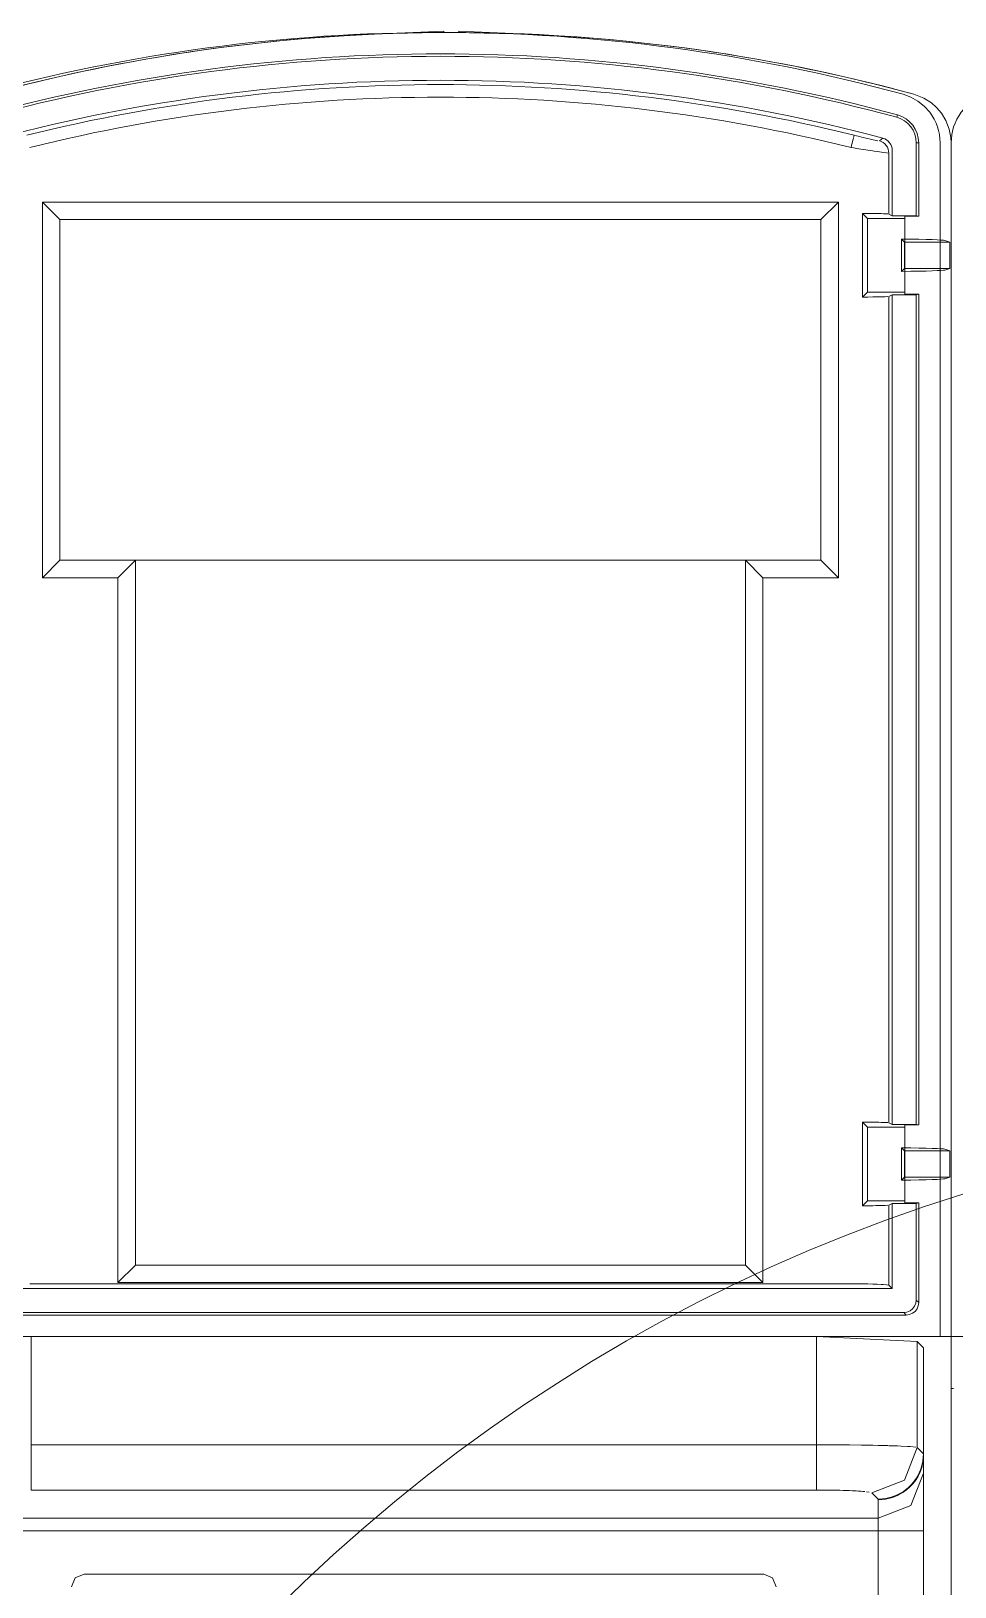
# Model space of a CAD drawing. Header units: millimetres. Extents: x -6000 to 26000, y -6000 to 26000.
# Drawn here: x 103.59 to 108.7, y -4330.16 to -4321.56 of the extents above; entities that cross this region are included whole.
import ezdxf

# ---------------------------------------------------------------- set-up
doc = ezdxf.new("R2010")
doc.units = ezdxf.units.MM
doc.header["$MEASUREMENT"] = 0
doc.layers.add('Чертеж и Рисунок_Ном._пера__7', color=7, linetype='Continuous', lineweight=15)

msp = doc.modelspace()

# ---------------------------------------------------------------- linework, layer by layer
at = {"layer": 'Чертеж и Рисунок_Ном._пера__7', "color": 7, "linetype": 'Continuous', "lineweight": 15}
for p, q in [((105.4905, -4321.5761), (105.8735, -4321.5594)), ((105.8735, -4321.5594), (105.8735, -4321.5669)), ((105.957, -4321.5594), (106.34, -4321.5761)), ((105.957, -4321.5669), (105.957, -4321.5594)), ((108.3798, -4322.0224), (108.3763, -4322.0353)), ((108.4844, -4322.1767), (108.4844, -4322.5797)), ((108.4844, -4322.1767), (108.4978, -4322.1767)), ((108.4978, -4322.1767), (108.4978, -4322.5824)), ((108.616, -4328.7722), (108.616, -4322.1764)), ((108.6764, -4322.1764), (108.6764, -4328.7722)), ((108.6764, -4322.1764), (108.6764, -4328.7722)), ((108.6764, -4328.7305), (108.6764, -4322.1767)), ((108.3325, -4322.5701), (108.3325, -4322.2331)), ((108.3517, -4322.5797), (108.3517, -4322.2183)), ((103.6555, -4322.5041), (108.0543, -4322.5041)), ((103.6555, -4322.5041), (103.7518, -4322.6005)), ((103.6555, -4324.58), (103.6555, -4322.5041)), ((107.9579, -4322.6005), (108.0543, -4322.5041)), ((108.0543, -4322.5041), (108.0543, -4324.58)), ((107.9579, -4322.6005), (103.7518, -4322.6005)), ((103.7518, -4322.6005), (103.7518, -4324.4836)), ((107.9579, -4324.4836), (107.9579, -4322.6005)), ((108.1877, -4323.0289), (108.1877, -4322.5668)), ((108.1877, -4322.5668), (108.2155, -4322.5947)), ((108.2155, -4322.5947), (108.4213, -4322.5947)), ((108.2155, -4323.001), (108.2155, -4322.5947)), ((108.3517, -4322.5797), (108.3325, -4322.5701)), ((108.4844, -4322.5797), (108.3517, -4322.5797)), ((108.4213, -4322.5824), (108.4213, -4322.5947)), ((108.4978, -4322.5824), (108.4213, -4322.5824)), ((108.4213, -4322.5947), (108.4213, -4323.001)), ((108.4978, -4322.5824), (108.4844, -4322.5797)), ((108.4033, -4322.7085), (108.4033, -4322.8873)), ((108.4033, -4322.7085), (108.42, -4322.7252)), ((108.6691, -4322.7252), (108.42, -4322.7252)), ((108.42, -4322.8705), (108.42, -4322.7252)), ((108.6691, -4322.7252), (108.6413, -4322.7159)), ((108.6691, -4322.7252), (108.6691, -4322.8705)), ((108.42, -4322.8705), (108.4033, -4322.8873)), ((108.42, -4322.8705), (108.6691, -4322.8705)), ((108.6413, -4322.8798), (108.6691, -4322.8705)), ((108.1877, -4323.0289), (108.2155, -4323.001)), ((108.2155, -4323.001), (108.4213, -4323.001)), ((108.3517, -4323.016), (108.3325, -4323.0256)), ((108.3325, -4327.5917), (108.3325, -4323.0256)), ((108.4844, -4323.016), (108.3517, -4323.016)), ((108.3517, -4327.6013), (108.3517, -4323.016)), ((108.4213, -4323.0133), (108.4213, -4323.001)), ((108.4978, -4323.0133), (108.4213, -4323.0133)), ((108.4978, -4323.0133), (108.4844, -4323.016)), ((108.4844, -4327.6013), (108.4844, -4323.016)), ((108.4978, -4323.0133), (108.4978, -4327.6039)), ((103.6555, -4324.58), (103.7518, -4324.4836)), ((103.7518, -4324.4836), (104.1691, -4324.4836)), ((104.0728, -4324.58), (104.1691, -4324.4836)), ((104.1691, -4324.4836), (104.1691, -4328.3784)), ((104.1691, -4324.4836), (107.5406, -4324.4836)), ((107.5406, -4324.4836), (107.9579, -4324.4836)), ((107.5406, -4324.4836), (107.637, -4324.58)), ((107.5406, -4328.3784), (107.5406, -4324.4836)), ((107.9579, -4324.4836), (108.0543, -4324.58)), ((104.0728, -4324.58), (103.6555, -4324.58)), ((104.0728, -4328.4748), (104.0728, -4324.58)), ((108.0543, -4324.58), (107.637, -4324.58)), ((107.637, -4324.58), (107.637, -4328.4748)), ((108.1877, -4327.5883), (108.2155, -4327.6162)), ((108.1877, -4328.0504), (108.1877, -4327.5883)), ((108.2155, -4328.0226), (108.2155, -4327.6162)), ((108.2155, -4327.6162), (108.4213, -4327.6162)), ((108.3517, -4327.6013), (108.3325, -4327.5917)), ((108.4844, -4327.6013), (108.3517, -4327.6013)), ((108.4213, -4327.6039), (108.4213, -4327.6162)), ((108.4978, -4327.6039), (108.4213, -4327.6039)), ((108.4213, -4328.0226), (108.4213, -4327.6162)), ((108.4978, -4327.6039), (108.4844, -4327.6013)), ((108.4033, -4327.73), (108.4033, -4327.9088)), ((108.4033, -4327.73), (108.42, -4327.7467)), ((108.42, -4327.7467), (108.42, -4327.8921)), ((108.6691, -4327.7467), (108.42, -4327.7467)), ((108.6691, -4327.7467), (108.6413, -4327.7374)), ((108.6691, -4327.7467), (108.6691, -4327.8921)), ((108.4033, -4327.9088), (108.42, -4327.8921)), ((108.42, -4327.8921), (108.6691, -4327.8921)), ((108.6413, -4327.9013), (108.6691, -4327.8921)), ((108.1877, -4328.0504), (108.2155, -4328.0226)), ((108.2155, -4328.0226), (108.4213, -4328.0226)), ((108.3517, -4328.0375), (108.3325, -4328.0471)), ((108.3325, -4328.4887), (108.3325, -4328.0471)), ((108.4844, -4328.0375), (108.3517, -4328.0375)), ((108.3517, -4328.5079), (108.3517, -4328.0375)), ((108.4213, -4328.0348), (108.4213, -4328.0226)), ((108.4978, -4328.0348), (108.4213, -4328.0348)), ((108.4978, -4328.0348), (108.4844, -4328.0375)), ((108.4844, -4328.5713), (108.4844, -4328.0375)), ((108.4978, -4328.0348), (108.4978, -4328.5847)), ((104.0728, -4328.4748), (104.1691, -4328.3784)), ((104.1691, -4328.3784), (107.5406, -4328.3784)), ((107.5406, -4328.3784), (107.637, -4328.4748)), ((108.124, -4328.4817), (103.5858, -4328.4817)), ((107.637, -4328.4748), (104.0728, -4328.4748)), ((108.3325, -4328.4887), (108.3517, -4328.5079)), ((103.358, -4328.5079), (108.3517, -4328.5079)), ((108.4978, -4328.5847), (108.4844, -4328.5713)), ((108.4285, -4328.654), (103.2813, -4328.654)), ((103.2947, -4328.6406), (108.4151, -4328.6406)), ((108.4285, -4328.654), (108.4151, -4328.6406)), ((103.0938, -4328.7722), (108.616, -4328.7722)), ((103.7448, -4328.7722), (103.1892, -4328.7722)), ((107.9339, -4328.7722), (103.593, -4328.7722)), ((103.593, -4328.7722), (103.593, -4329.3711)), ((107.965, -4328.7722), (103.7448, -4328.7722)), ((103.7448, -4328.7722), (103.7477, -4328.7722)), ((103.7477, -4328.7722), (107.7792, -4328.7722)), ((107.9339, -4329.3711), (107.9339, -4328.7722)), ((107.965, -4328.7722), (108.1261, -4328.7722)), ((108.1261, -4328.7722), (108.6384, -4328.7722)), ((108.5246, -4328.8349), (108.4895, -4328.7998)), ((108.4895, -4329.3863), (108.4895, -4328.7998)), ((108.5246, -4328.8349), (108.5246, -4329.4214)), ((108.6384, -4328.7722), (108.6764, -4328.7722)), ((108.6764, -4328.7722), (108.6413, -4328.7722)), ((108.6764, -4328.7722), (114.1986, -4328.7722)), ((108.6764, -4328.7722), (108.6764, -4345.4705)), ((108.6764, -4329.0594), (108.6903, -4329.0594)), ((103.593, -4329.3711), (103.593, -4329.6212)), ((107.9339, -4329.3711), (103.593, -4329.3711)), ((107.9339, -4329.6212), (107.9339, -4329.3711)), ((108.5246, -4329.4214), (108.4895, -4329.3863)), ((108.5246, -4329.4251), (108.5246, -4329.4214)), ((108.5246, -4329.4251), (108.5246, -4329.5273)), ((108.5246, -4329.8468), (108.5246, -4329.5273)), ((107.9339, -4329.6212), (103.593, -4329.6212)), ((108.2745, -4329.6714), (108.2395, -4329.6364)), ((108.2742, -4329.6714), (108.2742, -4329.6758)), ((108.2742, -4329.6714), (108.2745, -4329.6714)), ((108.2742, -4329.6758), (108.2742, -4329.7773)), ((103.2527, -4329.7773), (108.2742, -4329.7773)), ((108.2742, -4329.8468), (108.2742, -4329.7773)), ((108.2742, -4329.8468), (103.2527, -4329.8468)), ((108.2742, -4329.8468), (108.5246, -4329.8468)), ((108.2742, -4329.8468), (108.2742, -4330.2836)), ((108.5246, -4329.8468), (108.5246, -4330.2967)), ((107.6413, -4330.0868), (103.8856, -4330.0868))]:
    msp.add_line(p, q, dxfattribs=at)
at = {"layer": 'Чертеж и Рисунок_Ном._пера__7', "color": 7, "linetype": 'Continuous', "lineweight": 15, "flags": 128}
for points in [[(108.4111, -4321.9084), (108.4538, -4321.9238), (108.4933, -4321.9459), (108.5287, -4321.9742), (108.559, -4322.0078), (108.5729, -4322.0277), (108.5835, -4322.0459), (108.5939, -4322.0678), (108.6014, -4322.0875), (108.6078, -4322.1093), (108.6124, -4322.1315), (108.6152, -4322.1555), (108.616, -4322.1764)], [(108.4715, -4321.9084), (108.5263, -4321.9297), (108.5678, -4321.9561), (108.5959, -4321.9808), (108.6234, -4322.0133), (108.6476, -4322.0534), (108.6661, -4322.1015), (108.6748, -4322.1465), (108.6764, -4322.1764)], [(108.8813, -4321.9084), (108.8597, -4321.9152), (108.8387, -4321.9238), (108.8184, -4321.934), (108.7991, -4321.9459), (108.7821, -4321.9583), (108.7638, -4321.9741), (108.7479, -4321.9904), (108.7333, -4322.0078), (108.7212, -4322.025), (108.7089, -4322.0459), (108.6985, -4322.0678), (108.691, -4322.0875), (108.68, -4322.1314), (108.6764, -4322.1764)], [(108.1368, -4322.1507), (108.1339, -4322.1623), (108.1301, -4322.1779), (108.127, -4322.1902), (108.124, -4322.2023)], [(108.124, -4322.2023), (108.1398, -4322.2049), (108.1541, -4322.2072), (108.1669, -4322.2093), (108.1782, -4322.2112), (108.1955, -4322.214), (108.2166, -4322.2173), (108.2301, -4322.2195), (108.2419, -4322.2213), (108.2521, -4322.2229), (108.268, -4322.2253), (108.2808, -4322.2272), (108.2931, -4322.229), (108.3043, -4322.2305), (108.3198, -4322.2324), (108.3315, -4322.2333)], [(108.1408, -4322.1348), (108.1378, -4322.1466)], [(108.1408, -4322.1348), (108.1539, -4322.1381), (108.1718, -4322.1425), (108.182, -4322.1449), (108.1927, -4322.1475), (108.2048, -4322.1504), (108.2152, -4322.1529), (108.2315, -4322.1567), (108.2462, -4322.16), (108.262, -4322.1633), (108.2722, -4322.1652)], [(108.3001, -4322.1512), (108.2905, -4322.1585), (108.2808, -4322.1659)], [(108.3325, -4322.2331), (108.3317, -4322.2223), (108.329, -4322.2113), (108.3245, -4322.2006), (108.3181, -4322.1907), (108.3101, -4322.182), (108.301, -4322.1749), (108.291, -4322.1695), (108.2808, -4322.1659)], [(108.3001, -4322.1512), (108.3108, -4322.155), (108.3207, -4322.1605), (108.3297, -4322.1676), (108.3373, -4322.176), (108.3435, -4322.1855), (108.348, -4322.196), (108.3508, -4322.207), (108.3517, -4322.2183)], [(108.1877, -4322.5668), (108.2173, -4322.567), (108.2447, -4322.5673), (108.2614, -4322.5675), (108.2767, -4322.5678), (108.2904, -4322.5681), (108.3024, -4322.5684), (108.3125, -4322.5687), (108.3267, -4322.5694)], [(108.1877, -4323.0289), (108.2173, -4323.0287), (108.2447, -4323.0284), (108.2614, -4323.0282), (108.2767, -4323.0279), (108.2904, -4323.0276), (108.3024, -4323.0273), (108.3125, -4323.027), (108.3267, -4323.0263)], [(108.1877, -4327.5883), (108.2173, -4327.5885), (108.2447, -4327.5888), (108.2614, -4327.589), (108.2767, -4327.5893), (108.2904, -4327.5896), (108.3024, -4327.5899), (108.3125, -4327.5902), (108.3267, -4327.5909)], [(108.1877, -4328.0504), (108.2173, -4328.0502), (108.2447, -4328.0499), (108.2614, -4328.0497), (108.2767, -4328.0494), (108.2904, -4328.0492), (108.3024, -4328.0489), (108.3125, -4328.0485), (108.3267, -4328.0478)], [(108.3325, -4328.4887), (108.3206, -4328.4865), (108.3022, -4328.4852), (108.2902, -4328.4846), (108.269, -4328.4837), (108.2443, -4328.483), (108.2168, -4328.4824), (108.1871, -4328.482), (108.1559, -4328.4818), (108.124, -4328.4817)], [(108.4844, -4328.5713), (108.482, -4328.5893), (108.4751, -4328.606), (108.4641, -4328.6203), (108.4498, -4328.6313), (108.4331, -4328.6382), (108.4151, -4328.6406)], [(108.4285, -4328.654), (108.4465, -4328.6516), (108.4632, -4328.6447), (108.4775, -4328.6337), (108.4885, -4328.6194), (108.4954, -4328.6027), (108.4978, -4328.5847)], [(108.4895, -4328.7998), (107.9339, -4328.7722)], [(108.4895, -4328.7998), (107.9339, -4328.7722)], [(108.4895, -4328.7998), (107.9339, -4328.7722)], [(108.4895, -4328.7998), (107.9339, -4328.7722)], [(108.4895, -4328.7998), (107.9339, -4328.7722)], [(108.4895, -4328.7998), (107.9339, -4328.7722)], [(108.4895, -4328.7998), (107.9339, -4328.7722)], [(108.4895, -4328.7998), (107.9339, -4328.7722)], [(108.4895, -4328.7998), (107.9339, -4328.7722)], [(108.4895, -4328.7998), (107.9339, -4328.7722)], [(108.4895, -4328.7998), (107.9339, -4328.7722)], [(108.4895, -4328.7998), (107.9339, -4328.7722)], [(108.4895, -4328.7998), (107.9339, -4328.7722)], [(108.4895, -4328.7998), (107.9339, -4328.7722)], [(108.4895, -4328.7998), (107.9339, -4328.7722)], [(108.4895, -4328.7998), (107.9339, -4328.7722)], [(108.4895, -4328.7998), (107.9339, -4328.7722)], [(108.4895, -4328.7998), (107.9339, -4328.7722)], [(108.4895, -4328.7998), (107.9339, -4328.7722)], [(108.4895, -4328.7998), (107.9339, -4328.7722)], [(108.4895, -4328.7998), (107.9339, -4328.7722)], [(108.0117, -4329.3713), (107.9339, -4329.3711)], [(108.0817, -4329.3717), (108.0117, -4329.3713)], [(108.1159, -4329.372), (108.0817, -4329.3717)], [(108.2741, -4329.3745), (108.2447, -4329.3739), (108.2141, -4329.3733), (108.1823, -4329.3728), (108.1159, -4329.372)], [(108.2395, -4329.6364), (108.4192, -4329.566), (108.4895, -4329.3863)], [(108.3021, -4329.3752), (108.2741, -4329.3745)], [(108.3282, -4329.3759), (108.3021, -4329.3752)], [(108.3575, -4329.3768), (108.3328, -4329.376)], [(108.4013, -4329.3785), (108.3803, -4329.3776), (108.3575, -4329.3768)], [(108.4367, -4329.3803), (108.4013, -4329.3785)], [(108.4513, -4329.3813), (108.4367, -4329.3803)], [(108.4811, -4329.3843), (108.4513, -4329.3813)], [(108.5246, -4329.4251), (108.5211, -4329.4666), (108.5144, -4329.496)], [(108.5213, -4329.4617), (108.5246, -4329.4214)], [(108.5053, -4329.5216), (108.4944, -4329.5445)], [(108.4991, -4329.5315), (108.5121, -4329.4995)], [(108.5144, -4329.496), (108.5053, -4329.5216)], [(108.5121, -4329.4995), (108.5213, -4329.4617)], [(108.2742, -4329.7773), (108.4544, -4329.7072), (108.5246, -4329.5273)], [(108.423, -4329.6227), (108.4397, -4329.6092)], [(108.4757, -4329.5739), (108.4622, -4329.5906), (108.4473, -4329.6062), (108.4312, -4329.6204)], [(108.4397, -4329.6092), (108.4552, -4329.5943)], [(108.4552, -4329.5943), (108.4693, -4329.5783), (108.484, -4329.558)], [(108.4833, -4329.563), (108.4757, -4329.5739)], [(108.4944, -4329.5445), (108.4833, -4329.563)], [(108.484, -4329.558), (108.4991, -4329.5315)], [(108.0263, -4329.6219), (108.0076, -4329.6216), (107.9885, -4329.6214), (107.9692, -4329.6213), (107.9502, -4329.6212), (107.9339, -4329.6212)], [(108.0628, -4329.6227), (108.0448, -4329.6223), (108.0263, -4329.6219)], [(108.1134, -4329.6242), (108.0972, -4329.6236), (108.0803, -4329.6231), (108.0628, -4329.6227)], [(108.1312, -4329.6249), (108.1134, -4329.6242)], [(108.1659, -4329.6268), (108.1515, -4329.6259), (108.1312, -4329.6249)], [(108.1783, -4329.6276), (108.1659, -4329.6268)], [(108.1897, -4329.6284), (108.1783, -4329.6276)], [(108.2, -4329.6293), (108.1897, -4329.6284)], [(108.2239, -4329.6321), (108.209, -4329.6302)], [(108.3144, -4329.6725), (108.2742, -4329.6758)], [(108.2745, -4329.6714), (108.316, -4329.668), (108.3454, -4329.6612)], [(108.4312, -4329.6204), (108.4109, -4329.6351), (108.3843, -4329.6502), (108.3523, -4329.6633), (108.3144, -4329.6725)], [(108.3454, -4329.6612), (108.3709, -4329.6521)], [(108.3709, -4329.6521), (108.3937, -4329.6412)], [(108.3937, -4329.6412), (108.4122, -4329.6302)], [(108.4122, -4329.6302), (108.423, -4329.6227)], [(103.8364, -4330.1072), (103.816, -4330.1563)], [(103.8856, -4330.0868), (103.8364, -4330.1072)], [(107.6905, -4330.1072), (107.6413, -4330.0868)], [(107.7108, -4330.1563), (107.6905, -4330.1072)]]:
    msp.add_lwpolyline(points, dxfattribs=at)
at = {"layer": 'Чертеж и Рисунок_Ном._пера__7', "color": 7, "linetype": 'Continuous', "lineweight": 15}
for centre in [(111.4978, -4336.84), (117.0805, -4336.84)]:
    msp.add_circle(centre, 9.2708, dxfattribs=at)
for centre, radius, start, end in [((105.8549, -4331.3038), 9.737, 74.77978, 105.22022), ((105.9152, -4331.3038), 9.737, 90, 105.22022), ((105.9152, -4331.3038), 9.737, 92.5, 105.21846), ((105.9152, -4331.3038), 9.737, 74.77978, 90), ((105.9152, -4331.3038), 9.737, 74.78154, 87.5), ((105.8549, -4331.3038), 9.6188, 74.78154, 105.21846), ((105.8549, -4331.3038), 9.6054, 74.78154, 105.21846), ((105.8549, -4331.3316), 9.5005, 75.08546, 104.91454), ((105.8549, -4331.3316), 9.4766, 76.04186, 103.95814), ((105.8549, -4331.3316), 9.4071, 76.04185, 103.95815), ((108.3378, -4322.1767), 0.1466, 0, 74.78154), ((108.3378, -4322.1767), 0.16, 0, 74.78154)]:
    msp.add_arc(centre, radius, start, end, dxfattribs=at)
for centre, start_param, end_param in [((108.0857, -4322.7164), 0.05236, 0.963226), ((108.0857, -4322.8793), 5.319959, 6.230825), ((108.0857, -4327.7379), 0.05236, 0.963226), ((108.0857, -4327.9008), 5.319959, 6.230825)]:
    msp.add_ellipse(centre, major_axis=(0.5564, 0), ratio=0.017455, start_param=start_param, end_param=end_param, dxfattribs=at)

doc.saveas('drawing.dxf')
